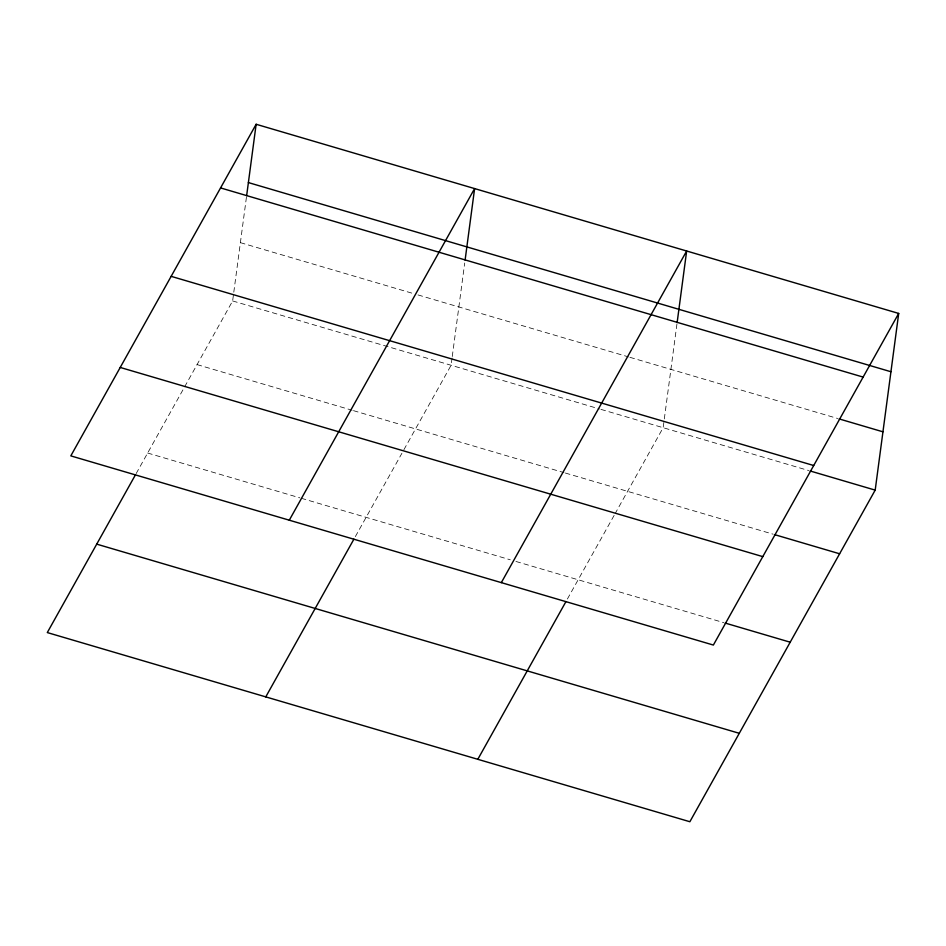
<?xml version="1.0" encoding="UTF-8"?>
<svg xmlns="http://www.w3.org/2000/svg" width="946" height="946" viewBox="0 0 946 946"><rect width="100%" height="100%" fill="white"/><g stroke="black" fill="none" stroke-linecap="round" stroke-linejoin="round"><path stroke-width="0.71" stroke-dasharray="4.73 3.55" d="M136.165 473.556L232.633 300.946L233.603 293.662M233.792 292.208L246.433 197.229M452.07 357.978L451.1 365.262L402.629 451.987M452.259 356.524L464.711 263.012M676.946 323.97L663.146 427.698L615.397 513.134M355.353 536.595L401.92 453.264M567.387 599.019L614.675 514.411M240.39 242.649L412.35 293.272M417.99 294.927L628.499 356.902M629.906 357.316L837.707 418.499M232.633 300.946L599.528 408.968M600.947 409.382L808.747 470.564M197.064 364.6L352.101 410.245M353.508 410.659L563.958 472.622M565.365 473.035L773.178 534.206M147.635 453.028L299.858 497.844M301.266 498.258L510.296 559.796M515.948 561.463L723.749 622.634"/><path stroke-width="1.42" d="M246.634 195.763L256.141 124.269L898.7 313.433L875.192 490.123L689.859 821.731L47.3 632.567L135.444 474.845M465.101 260.079L474.608 188.585L289.287 520.194M677.147 322.503L686.654 251.009L501.321 582.63M256.141 124.269L70.808 455.877L713.367 645.054L898.7 313.433M265.767 696.883L353.91 539.161M477.813 759.307L565.956 601.585M248.384 182.578L890.943 371.743M220.572 187.923L863.13 377.087M839.126 418.912L882.949 431.814M171.155 276.35L813.702 465.515M810.154 470.978L875.192 490.123M774.585 534.632L839.61 553.777M120.237 367.45L762.783 556.626M725.168 623.059L790.194 642.204M96.717 544.139L739.275 733.304"/></g></svg>
